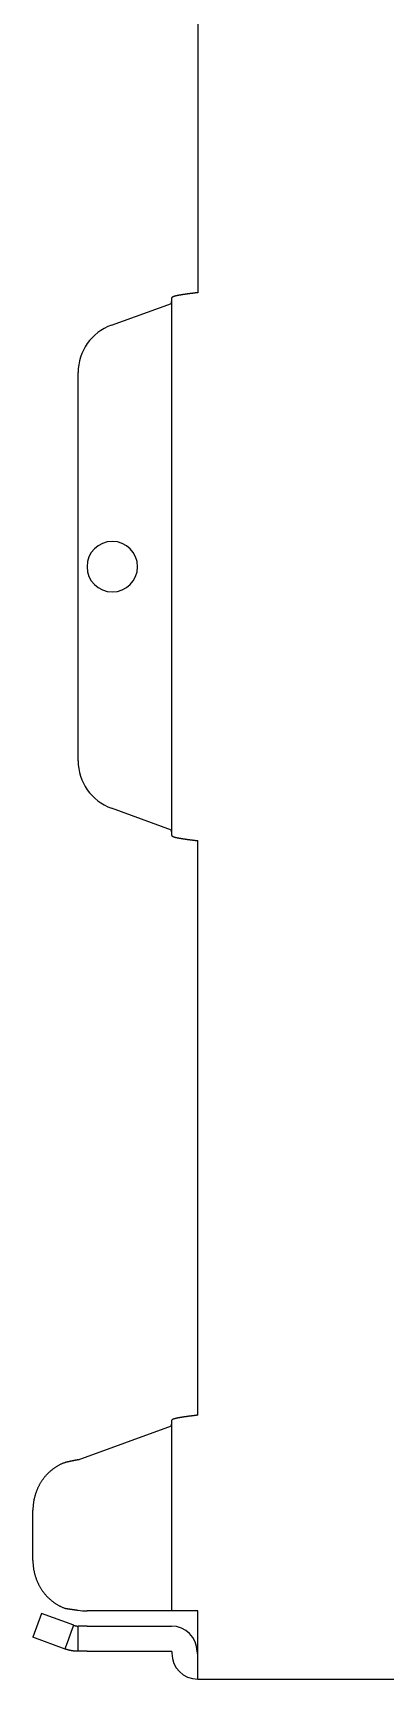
# Model space of a CAD drawing. Extents: x -21 to 172, y 0 to 218.
# Drawn here: x 44.2 to 58.1, y 85.3 to 150.4 of the extents above; entities that cross this region are included whole.
import ezdxf

# ---------------------------------------------------------------- set-up
doc = ezdxf.new("R2010")
doc.units = 0
doc.header["$LTSCALE"] = 25.4
doc.linetypes.add('KÖRPER', pattern=[0])
doc.layers.add('2D_ANSICHT_2_DRAWING_2', color=7, linetype='KÖRPER')

msp = doc.modelspace()

# ---------------------------------------------------------------- linework, layer by layer
at = {"layer": '2D_ANSICHT_2_DRAWING_2', "color": 5, "linetype": 'KÖRPER'}
for p, q in [((50.729, 162.506), (50.729, 140.156)), ((47.314, 138.87), (49.689, 139.734)), ((49.709, 118.656), (49.709, 139.956)), ((45.998, 121.622), (45.998, 136.991)), ((49.689, 118.878), (47.314, 119.743)), ((50.729, 95.706), (50.729, 118.456)), ((45.993, 93.939), (49.689, 95.284)), ((49.709, 87.953), (49.709, 95.506)), ((45.443, 93.819), (45.48, 93.834)), ((44.207, 89.953), (44.207, 91.94)), ((44.549, 87.85), (44.207, 86.91)), ((45.822, 87.386), (44.549, 87.85)), ((46.348, 87.356), (45.993, 87.356)), ((49.689, 87.953), (46.348, 87.953)), ((46.348, 87.356), (49.689, 87.356)), ((49.709, 87.953), (49.689, 87.953)), ((50.729, 87.953), (49.709, 87.953)), ((50.729, 86.756), (50.729, 87.953)), ((45.48, 86.447), (44.207, 86.91)), ((50.729, 85.256), (50.729, 86.756)), ((46.348, 86.356), (45.993, 86.356)), ((46.348, 86.356), (49.689, 86.356)), ((49.709, 86.336), (49.709, 86.276)), ((50.709, 86.336), (50.709, 86.276)), ((50.729, 85.256), (170.908, 85.256))]:
    msp.add_line(p, q, dxfattribs=at)
for points in [[(50.729, 140.156), (50.718, 140.155), (50.707, 140.154), (50.696, 140.152), (50.685, 140.151), (50.675, 140.15), (50.664, 140.148), (50.653, 140.147), (50.642, 140.145), (50.631, 140.144), (50.62, 140.143), (50.609, 140.141), (50.599, 140.14), (50.588, 140.139), (50.577, 140.137), (50.566, 140.136), (50.555, 140.135), (50.544, 140.133), (50.533, 140.132), (50.523, 140.13), (50.512, 140.129), (50.501, 140.128), (50.49, 140.126), (50.479, 140.125), (50.468, 140.123), (50.458, 140.122), (50.447, 140.121), (50.436, 140.119), (50.425, 140.118), (50.414, 140.116), (50.403, 140.115), (50.392, 140.114), (50.382, 140.112), (50.371, 140.111), (50.36, 140.109), (50.349, 140.108), (50.338, 140.106), (50.327, 140.105), (50.316, 140.103), (50.306, 140.102), (50.295, 140.1), (50.284, 140.099), (50.273, 140.097), (50.262, 140.096), (50.251, 140.094), (50.241, 140.093), (50.23, 140.091), (50.219, 140.09), (50.208, 140.088), (50.197, 140.086), (50.186, 140.085), (50.176, 140.083), (50.165, 140.082), (50.154, 140.08), (50.143, 140.078), (50.132, 140.077), (50.122, 140.075), (50.111, 140.073), (50.1, 140.072), (50.089, 140.07), (50.078, 140.068), (50.068, 140.066), (50.057, 140.065), (50.046, 140.063), (50.035, 140.061), (50.024, 140.059), (50.014, 140.057), (50.003, 140.055), (49.992, 140.053), (49.981, 140.052), (49.97, 140.05), (49.96, 140.047), (49.949, 140.045), (49.938, 140.043), (49.928, 140.041), (49.917, 140.039), (49.906, 140.037), (49.895, 140.034), (49.885, 140.032), (49.874, 140.03), (49.863, 140.027), (49.853, 140.025), (49.842, 140.022), (49.832, 140.019), (49.821, 140.016), (49.81, 140.013), (49.8, 140.01), (49.789, 140.007), (49.779, 140.004), (49.769, 140), (49.759, 139.996), (49.749, 139.992), (49.739, 139.988), (49.729, 139.982), (49.72, 139.975), (49.712, 139.966), (49.709, 139.956)], [(49.689, 139.734), (49.689, 139.738), (49.69, 139.741), (49.691, 139.745), (49.691, 139.748), (49.692, 139.752), (49.692, 139.756), (49.693, 139.759), (49.693, 139.763), (49.694, 139.766), (49.694, 139.77), (49.695, 139.773), (49.695, 139.777), (49.696, 139.78), (49.697, 139.784), (49.697, 139.788), (49.698, 139.791), (49.698, 139.795), (49.699, 139.798), (49.699, 139.802), (49.7, 139.805), (49.7, 139.809), (49.7, 139.813), (49.701, 139.816), (49.701, 139.82), (49.702, 139.823), (49.702, 139.827), (49.703, 139.83), (49.703, 139.834), (49.703, 139.838), (49.704, 139.841), (49.704, 139.845), (49.704, 139.848), (49.705, 139.852), (49.705, 139.855), (49.706, 139.859), (49.706, 139.863), (49.706, 139.866), (49.706, 139.87), (49.707, 139.873), (49.707, 139.877), (49.707, 139.881), (49.707, 139.884), (49.708, 139.888), (49.708, 139.891), (49.708, 139.895), (49.708, 139.898), (49.708, 139.902), (49.708, 139.906), (49.708, 139.909), (49.709, 139.913), (49.709, 139.916), (49.709, 139.92), (49.709, 139.924), (49.709, 139.927), (49.709, 139.931), (49.709, 139.934)], [(49.709, 118.678), (49.709, 118.682), (49.709, 118.685), (49.709, 118.689), (49.709, 118.693), (49.709, 118.696), (49.709, 118.7), (49.708, 118.703), (49.708, 118.707), (49.708, 118.711), (49.708, 118.714), (49.708, 118.718), (49.708, 118.721), (49.708, 118.725), (49.707, 118.729), (49.707, 118.732), (49.707, 118.736), (49.707, 118.739), (49.706, 118.743), (49.706, 118.747), (49.706, 118.75), (49.706, 118.754), (49.705, 118.757), (49.705, 118.761), (49.704, 118.764), (49.704, 118.768), (49.704, 118.772), (49.703, 118.775), (49.703, 118.779), (49.703, 118.782), (49.702, 118.786), (49.702, 118.789), (49.701, 118.793), (49.701, 118.797), (49.7, 118.8), (49.7, 118.804), (49.7, 118.807), (49.699, 118.811), (49.699, 118.814), (49.698, 118.818), (49.698, 118.822), (49.697, 118.825), (49.697, 118.829), (49.696, 118.832), (49.695, 118.836), (49.695, 118.839), (49.694, 118.843), (49.694, 118.846), (49.693, 118.85), (49.693, 118.854), (49.692, 118.857), (49.692, 118.861), (49.691, 118.864), (49.691, 118.868), (49.69, 118.871), (49.689, 118.875), (49.689, 118.878)], [(49.709, 118.656), (49.712, 118.646), (49.72, 118.638), (49.729, 118.631), (49.739, 118.625), (49.749, 118.621), (49.759, 118.617), (49.769, 118.613), (49.779, 118.609), (49.789, 118.606), (49.8, 118.602), (49.81, 118.599), (49.821, 118.596), (49.832, 118.593), (49.842, 118.591), (49.853, 118.588), (49.863, 118.585), (49.874, 118.583), (49.885, 118.58), (49.895, 118.578), (49.906, 118.576), (49.917, 118.574), (49.928, 118.571), (49.938, 118.569), (49.949, 118.567), (49.96, 118.565), (49.97, 118.563), (49.981, 118.561), (49.992, 118.559), (50.003, 118.557), (50.014, 118.555), (50.024, 118.553), (50.035, 118.552), (50.046, 118.55), (50.057, 118.548), (50.068, 118.546), (50.078, 118.544), (50.089, 118.543), (50.1, 118.541), (50.111, 118.539), (50.122, 118.538), (50.132, 118.536), (50.143, 118.534), (50.154, 118.533), (50.165, 118.531), (50.176, 118.529), (50.186, 118.528), (50.197, 118.526), (50.208, 118.525), (50.219, 118.523), (50.23, 118.521), (50.241, 118.52), (50.251, 118.518), (50.262, 118.517), (50.273, 118.515), (50.284, 118.514), (50.295, 118.512), (50.306, 118.511), (50.316, 118.509), (50.327, 118.508), (50.338, 118.506), (50.349, 118.505), (50.36, 118.503), (50.371, 118.502), (50.382, 118.501), (50.392, 118.499), (50.403, 118.498), (50.414, 118.496), (50.425, 118.495), (50.436, 118.493), (50.447, 118.492), (50.458, 118.491), (50.468, 118.489), (50.479, 118.488), (50.49, 118.486), (50.501, 118.485), (50.512, 118.484), (50.523, 118.482), (50.533, 118.481), (50.544, 118.48), (50.555, 118.478), (50.566, 118.477), (50.577, 118.475), (50.588, 118.474), (50.599, 118.473), (50.609, 118.471), (50.62, 118.47), (50.631, 118.469), (50.642, 118.467), (50.653, 118.466), (50.664, 118.464), (50.675, 118.463), (50.685, 118.462), (50.696, 118.46), (50.707, 118.459), (50.718, 118.458), (50.729, 118.456)], [(49.689, 95.284), (49.689, 95.288), (49.69, 95.291), (49.691, 95.295), (49.691, 95.298), (49.692, 95.302), (49.692, 95.306), (49.693, 95.309), (49.693, 95.313), (49.694, 95.316), (49.694, 95.32), (49.695, 95.323), (49.695, 95.327), (49.696, 95.33), (49.697, 95.334), (49.697, 95.338), (49.698, 95.341), (49.698, 95.345), (49.699, 95.348), (49.699, 95.352), (49.7, 95.355), (49.7, 95.359), (49.7, 95.363), (49.701, 95.366), (49.701, 95.37), (49.702, 95.373), (49.702, 95.377), (49.703, 95.38), (49.703, 95.384), (49.703, 95.388), (49.704, 95.391), (49.704, 95.395), (49.704, 95.398), (49.705, 95.402), (49.705, 95.405), (49.706, 95.409), (49.706, 95.413), (49.706, 95.416), (49.706, 95.42), (49.707, 95.423), (49.707, 95.427), (49.707, 95.431), (49.707, 95.434), (49.708, 95.438), (49.708, 95.441), (49.708, 95.445), (49.708, 95.448), (49.708, 95.452), (49.708, 95.456), (49.708, 95.459), (49.709, 95.463), (49.709, 95.466), (49.709, 95.47), (49.709, 95.474), (49.709, 95.477), (49.709, 95.481), (49.709, 95.484)], [(50.729, 95.706), (50.718, 95.705), (50.707, 95.704), (50.696, 95.702), (50.685, 95.701), (50.675, 95.7), (50.664, 95.698), (50.653, 95.697), (50.642, 95.695), (50.631, 95.694), (50.62, 95.693), (50.609, 95.691), (50.599, 95.69), (50.588, 95.689), (50.577, 95.687), (50.566, 95.686), (50.555, 95.685), (50.544, 95.683), (50.533, 95.682), (50.523, 95.68), (50.512, 95.679), (50.501, 95.678), (50.49, 95.676), (50.479, 95.675), (50.468, 95.673), (50.458, 95.672), (50.447, 95.671), (50.436, 95.669), (50.425, 95.668), (50.414, 95.666), (50.403, 95.665), (50.392, 95.664), (50.382, 95.662), (50.371, 95.661), (50.36, 95.659), (50.349, 95.658), (50.338, 95.656), (50.327, 95.655), (50.316, 95.653), (50.306, 95.652), (50.295, 95.65), (50.284, 95.649), (50.273, 95.647), (50.262, 95.646), (50.251, 95.644), (50.241, 95.643), (50.23, 95.641), (50.219, 95.64), (50.208, 95.638), (50.197, 95.636), (50.186, 95.635), (50.176, 95.633), (50.165, 95.632), (50.154, 95.63), (50.143, 95.628), (50.132, 95.627), (50.122, 95.625), (50.111, 95.623), (50.1, 95.622), (50.089, 95.62), (50.078, 95.618), (50.068, 95.616), (50.057, 95.615), (50.046, 95.613), (50.035, 95.611), (50.024, 95.609), (50.014, 95.607), (50.003, 95.605), (49.992, 95.603), (49.981, 95.602), (49.97, 95.6), (49.96, 95.597), (49.949, 95.595), (49.938, 95.593), (49.928, 95.591), (49.917, 95.589), (49.906, 95.587), (49.895, 95.584), (49.885, 95.582), (49.874, 95.58), (49.863, 95.577), (49.853, 95.575), (49.842, 95.572), (49.832, 95.569), (49.821, 95.566), (49.81, 95.563), (49.8, 95.56), (49.789, 95.557), (49.779, 95.554), (49.769, 95.55), (49.759, 95.546), (49.749, 95.542), (49.739, 95.538), (49.729, 95.532), (49.72, 95.525), (49.712, 95.516), (49.709, 95.506)], [(45.993, 93.939), (45.988, 93.938), (45.983, 93.937), (45.977, 93.936), (45.972, 93.935), (45.967, 93.934), (45.961, 93.933), (45.956, 93.932), (45.951, 93.931), (45.945, 93.93), (45.94, 93.928), (45.934, 93.927), (45.929, 93.926), (45.924, 93.925), (45.918, 93.924), (45.913, 93.923), (45.908, 93.922), (45.902, 93.921), (45.897, 93.92), (45.892, 93.919), (45.886, 93.918), (45.881, 93.917), (45.876, 93.915), (45.87, 93.914), (45.865, 93.913), (45.86, 93.912), (45.854, 93.911), (45.849, 93.91), (45.844, 93.909), (45.838, 93.908), (45.833, 93.907), (45.828, 93.906), (45.822, 93.905), (45.817, 93.904), (45.812, 93.902), (45.806, 93.901), (45.801, 93.9), (45.795, 93.899), (45.79, 93.898), (45.785, 93.897), (45.779, 93.896), (45.774, 93.895), (45.769, 93.894), (45.763, 93.893), (45.758, 93.892), (45.753, 93.891), (45.747, 93.889), (45.742, 93.888), (45.737, 93.887), (45.731, 93.886), (45.726, 93.885), (45.721, 93.884), (45.715, 93.883), (45.71, 93.882), (45.705, 93.881), (45.699, 93.88), (45.694, 93.878), (45.689, 93.877), (45.683, 93.876), (45.678, 93.875), (45.673, 93.874), (45.667, 93.873), (45.662, 93.872), (45.656, 93.871), (45.651, 93.87), (45.646, 93.869), (45.64, 93.867), (45.635, 93.866), (45.63, 93.865), (45.624, 93.864), (45.619, 93.863), (45.614, 93.862), (45.608, 93.861), (45.603, 93.86), (45.598, 93.859), (45.592, 93.857), (45.587, 93.856), (45.582, 93.855), (45.576, 93.854), (45.571, 93.853), (45.566, 93.852), (45.56, 93.851), (45.555, 93.85), (45.55, 93.848), (45.544, 93.847), (45.539, 93.846), (45.534, 93.845), (45.528, 93.844), (45.523, 93.843), (45.518, 93.842), (45.512, 93.841), (45.507, 93.839), (45.502, 93.838), (45.496, 93.837), (45.491, 93.836), (45.486, 93.835), (45.48, 93.834)], [(45.443, 93.819), (45.42, 93.81), (45.397, 93.801), (45.374, 93.791), (45.352, 93.781), (45.329, 93.771), (45.307, 93.76), (45.284, 93.749), (45.262, 93.738), (45.24, 93.726), (45.218, 93.714), (45.197, 93.702), (45.175, 93.689), (45.154, 93.676), (45.132, 93.663), (45.111, 93.65), (45.091, 93.636), (45.07, 93.622), (45.05, 93.608), (45.029, 93.594), (45.009, 93.579), (44.989, 93.564), (44.97, 93.549), (44.95, 93.533), (44.931, 93.518), (44.912, 93.502), (44.893, 93.485), (44.874, 93.469), (44.856, 93.452), (44.838, 93.435), (44.82, 93.418), (44.802, 93.4), (44.785, 93.383), (44.767, 93.365), (44.75, 93.347), (44.733, 93.328), (44.717, 93.31), (44.7, 93.291), (44.684, 93.272), (44.668, 93.253), (44.653, 93.233), (44.637, 93.214), (44.622, 93.194), (44.607, 93.174), (44.593, 93.154), (44.578, 93.134), (44.564, 93.113), (44.55, 93.093), (44.537, 93.072), (44.523, 93.051), (44.51, 93.03), (44.497, 93.008), (44.485, 92.987), (44.472, 92.965), (44.46, 92.943), (44.449, 92.921), (44.437, 92.899), (44.426, 92.877), (44.415, 92.855), (44.404, 92.832), (44.394, 92.81), (44.384, 92.787), (44.374, 92.764), (44.364, 92.741), (44.355, 92.718), (44.346, 92.695), (44.337, 92.672), (44.329, 92.648), (44.32, 92.625), (44.312, 92.601), (44.305, 92.577), (44.297, 92.554), (44.29, 92.53), (44.284, 92.506), (44.277, 92.482), (44.271, 92.458), (44.265, 92.433), (44.259, 92.409), (44.254, 92.385), (44.249, 92.361), (44.244, 92.336), (44.24, 92.312), (44.235, 92.287), (44.231, 92.262), (44.228, 92.238), (44.224, 92.213), (44.221, 92.188), (44.219, 92.164), (44.216, 92.139), (44.214, 92.114), (44.212, 92.089), (44.211, 92.064), (44.209, 92.04), (44.208, 92.015), (44.207, 91.99), (44.207, 91.965), (44.207, 91.94)], [(44.207, 89.953), (44.207, 89.927), (44.207, 89.902), (44.208, 89.877), (44.209, 89.851), (44.211, 89.826), (44.212, 89.801), (44.214, 89.776), (44.217, 89.75), (44.219, 89.725), (44.222, 89.7), (44.225, 89.675), (44.229, 89.65), (44.232, 89.625), (44.236, 89.6), (44.241, 89.575), (44.245, 89.55), (44.25, 89.525), (44.256, 89.501), (44.261, 89.476), (44.267, 89.451), (44.273, 89.427), (44.279, 89.402), (44.286, 89.378), (44.293, 89.354), (44.3, 89.329), (44.308, 89.305), (44.316, 89.281), (44.324, 89.257), (44.333, 89.233), (44.341, 89.21), (44.35, 89.186), (44.36, 89.162), (44.369, 89.139), (44.379, 89.116), (44.389, 89.093), (44.4, 89.07), (44.411, 89.047), (44.422, 89.024), (44.433, 89.001), (44.445, 88.979), (44.457, 88.956), (44.469, 88.934), (44.481, 88.912), (44.494, 88.89), (44.507, 88.869), (44.52, 88.847), (44.534, 88.826), (44.547, 88.804), (44.561, 88.783), (44.576, 88.763), (44.59, 88.742), (44.605, 88.721), (44.62, 88.701), (44.636, 88.681), (44.651, 88.661), (44.667, 88.641), (44.683, 88.622), (44.7, 88.603), (44.716, 88.584), (44.733, 88.565), (44.75, 88.546), (44.768, 88.528), (44.785, 88.509), (44.803, 88.491), (44.821, 88.474), (44.839, 88.456), (44.858, 88.439), (44.877, 88.422), (44.896, 88.405), (44.915, 88.389), (44.934, 88.372), (44.954, 88.356), (44.974, 88.341), (44.994, 88.325), (45.014, 88.31), (45.034, 88.295), (45.055, 88.281), (45.076, 88.266), (45.097, 88.252), (45.118, 88.238), (45.139, 88.225), (45.161, 88.212), (45.183, 88.199), (45.205, 88.186), (45.227, 88.174), (45.249, 88.162), (45.272, 88.15), (45.294, 88.139), (45.317, 88.128), (45.34, 88.117), (45.363, 88.107), (45.386, 88.097), (45.41, 88.087), (45.433, 88.077), (45.457, 88.068), (45.48, 88.059)], [(45.48, 88.059), (45.486, 88.059), (45.491, 88.058), (45.496, 88.057), (45.502, 88.056), (45.507, 88.055), (45.512, 88.055), (45.518, 88.054), (45.523, 88.053), (45.528, 88.052), (45.534, 88.051), (45.539, 88.05), (45.544, 88.05), (45.55, 88.049), (45.555, 88.048), (45.56, 88.047), (45.566, 88.046), (45.571, 88.046), (45.576, 88.045), (45.582, 88.044), (45.587, 88.043), (45.592, 88.043), (45.598, 88.042), (45.603, 88.041), (45.608, 88.04), (45.614, 88.039), (45.619, 88.039), (45.625, 88.038), (45.63, 88.037), (45.635, 88.036), (45.641, 88.035), (45.646, 88.035), (45.651, 88.034), (45.657, 88.033), (45.662, 88.032), (45.667, 88.031), (45.673, 88.031), (45.678, 88.03), (45.683, 88.029), (45.689, 88.028), (45.694, 88.028), (45.699, 88.027), (45.705, 88.026), (45.71, 88.025), (45.715, 88.024), (45.721, 88.024), (45.726, 88.023), (45.731, 88.022), (45.737, 88.021), (45.742, 88.021), (45.747, 88.02), (45.753, 88.019), (45.758, 88.018), (45.763, 88.017), (45.769, 88.017), (45.774, 88.016), (45.779, 88.015), (45.785, 88.014), (45.79, 88.014), (45.796, 88.013), (45.801, 88.012), (45.806, 88.011), (45.812, 88.01), (45.817, 88.01), (45.822, 88.009), (45.828, 88.008), (45.833, 88.007), (45.838, 88.007), (45.844, 88.006), (45.849, 88.005), (45.854, 88.004), (45.86, 88.004), (45.865, 88.003), (45.87, 88.002), (45.876, 88.001), (45.881, 88), (45.886, 88), (45.892, 87.999), (45.897, 87.998), (45.902, 87.997), (45.908, 87.997), (45.913, 87.996), (45.918, 87.995), (45.924, 87.994), (45.929, 87.994), (45.935, 87.993), (45.94, 87.992), (45.945, 87.991), (45.951, 87.99), (45.956, 87.99), (45.961, 87.989), (45.967, 87.988), (45.972, 87.987), (45.977, 87.987), (45.983, 87.986), (45.988, 87.985), (45.993, 87.984)], [(45.822, 87.386), (45.825, 87.385), (45.828, 87.384), (45.831, 87.383), (45.834, 87.382), (45.837, 87.381), (45.84, 87.38), (45.843, 87.38), (45.846, 87.379), (45.849, 87.378), (45.852, 87.377), (45.855, 87.376), (45.858, 87.375), (45.861, 87.374), (45.864, 87.373), (45.867, 87.373), (45.87, 87.372), (45.873, 87.371), (45.876, 87.37), (45.879, 87.37), (45.882, 87.369), (45.885, 87.368), (45.888, 87.368), (45.891, 87.367), (45.894, 87.366), (45.897, 87.366), (45.9, 87.365), (45.903, 87.365), (45.907, 87.364), (45.91, 87.363), (45.913, 87.363), (45.916, 87.362), (45.919, 87.362), (45.922, 87.361), (45.925, 87.361), (45.928, 87.361), (45.931, 87.36), (45.934, 87.36), (45.937, 87.359), (45.94, 87.359), (45.944, 87.359), (45.947, 87.358), (45.95, 87.358), (45.953, 87.358), (45.956, 87.358), (45.959, 87.357), (45.962, 87.357), (45.965, 87.357), (45.968, 87.357), (45.972, 87.357), (45.975, 87.357), (45.978, 87.357), (45.981, 87.357), (45.984, 87.357), (45.987, 87.356), (45.99, 87.356), (45.993, 87.356)], [(45.993, 86.356), (45.988, 86.356), (45.982, 86.356), (45.977, 86.356), (45.972, 86.356), (45.966, 86.357), (45.961, 86.357), (45.955, 86.357), (45.95, 86.357), (45.944, 86.357), (45.939, 86.357), (45.933, 86.358), (45.928, 86.358), (45.922, 86.358), (45.917, 86.358), (45.912, 86.359), (45.906, 86.359), (45.901, 86.359), (45.895, 86.36), (45.89, 86.36), (45.884, 86.36), (45.879, 86.361), (45.873, 86.361), (45.868, 86.362), (45.863, 86.362), (45.857, 86.363), (45.852, 86.363), (45.846, 86.364), (45.841, 86.364), (45.835, 86.365), (45.83, 86.365), (45.825, 86.366), (45.819, 86.367), (45.814, 86.367), (45.808, 86.368), (45.803, 86.369), (45.798, 86.369), (45.792, 86.37), (45.787, 86.371), (45.781, 86.371), (45.776, 86.372), (45.771, 86.373), (45.765, 86.374), (45.76, 86.375), (45.754, 86.376), (45.749, 86.376), (45.744, 86.377), (45.738, 86.378), (45.733, 86.379), (45.727, 86.38), (45.722, 86.381), (45.717, 86.382), (45.711, 86.383), (45.706, 86.384), (45.701, 86.385), (45.695, 86.386), (45.69, 86.387), (45.685, 86.388), (45.679, 86.39), (45.674, 86.391), (45.669, 86.392), (45.663, 86.393), (45.658, 86.394), (45.653, 86.396), (45.647, 86.397), (45.642, 86.398), (45.637, 86.399), (45.632, 86.401), (45.626, 86.402), (45.621, 86.403), (45.616, 86.405), (45.61, 86.406), (45.605, 86.407), (45.6, 86.409), (45.595, 86.41), (45.589, 86.412), (45.584, 86.413), (45.579, 86.415), (45.574, 86.416), (45.568, 86.418), (45.563, 86.419), (45.558, 86.421), (45.553, 86.423), (45.547, 86.424), (45.542, 86.426), (45.537, 86.427), (45.532, 86.429), (45.527, 86.431), (45.522, 86.432), (45.516, 86.434), (45.511, 86.436), (45.506, 86.438), (45.501, 86.439), (45.496, 86.441), (45.491, 86.443), (45.485, 86.445), (45.48, 86.447)]]:
    msp.add_lwpolyline(points, dxfattribs=at)
for points in [[(45.48, 86.447, 0), (45.484, 86.457, 0), (45.487, 86.466, 0), (45.491, 86.476, 0), (45.495, 86.486, 0), (45.498, 86.496, 0), (45.502, 86.506, 0), (45.505, 86.515, 0), (45.509, 86.525, 0), (45.512, 86.535, 0), (45.516, 86.545, 0), (45.519, 86.554, 0), (45.523, 86.564, 0), (45.527, 86.574, 0), (45.53, 86.584, 0), (45.534, 86.594, 0), (45.537, 86.603, 0), (45.541, 86.613, 0), (45.544, 86.623, 0), (45.548, 86.633, 0), (45.552, 86.643, 0), (45.555, 86.652, 0), (45.559, 86.662, 0), (45.562, 86.672, 0), (45.566, 86.682, 0), (45.569, 86.692, 0), (45.573, 86.701, 0), (45.576, 86.711, 0), (45.58, 86.721, 0), (45.584, 86.731, 0), (45.587, 86.74, 0), (45.591, 86.75, 0), (45.594, 86.76, 0), (45.598, 86.77, 0), (45.601, 86.78, 0), (45.605, 86.789, 0), (45.609, 86.799, 0), (45.612, 86.809, 0), (45.616, 86.819, 0), (45.619, 86.829, 0), (45.623, 86.838, 0), (45.626, 86.848, 0), (45.63, 86.858, 0), (45.633, 86.868, 0), (45.637, 86.877, 0), (45.641, 86.887, 0), (45.644, 86.897, 0), (45.648, 86.907, 0), (45.651, 86.917, 0), (45.655, 86.926, 0), (45.658, 86.936, 0), (45.662, 86.946, 0), (45.666, 86.956, 0), (45.669, 86.966, 0), (45.673, 86.975, 0), (45.676, 86.985, 0), (45.68, 86.995, 0), (45.683, 87.005, 0), (45.687, 87.015, 0), (45.691, 87.024, 0), (45.694, 87.034, 0), (45.698, 87.044, 0), (45.701, 87.054, 0), (45.705, 87.063, 0), (45.708, 87.073, 0), (45.712, 87.083, 0), (45.715, 87.093, 0), (45.719, 87.103, 0), (45.723, 87.112, 0), (45.726, 87.122, 0), (45.73, 87.132, 0), (45.733, 87.142, 0), (45.737, 87.152, 0), (45.74, 87.161, 0), (45.744, 87.171, 0), (45.748, 87.181, 0), (45.751, 87.191, 0), (45.755, 87.201, 0), (45.758, 87.21, 0), (45.762, 87.22, 0), (45.765, 87.23, 0), (45.769, 87.24, 0), (45.772, 87.249, 0), (45.776, 87.259, 0), (45.78, 87.269, 0), (45.783, 87.279, 0), (45.787, 87.289, 0), (45.79, 87.298, 0), (45.794, 87.308, 0), (45.797, 87.318, 0), (45.801, 87.328, 0), (45.805, 87.338, 0), (45.808, 87.347, 0), (45.812, 87.357, 0), (45.815, 87.367, 0), (45.819, 87.377, 0), (45.822, 87.386, 0)], [(45.993, 86.356, 0), (45.993, 86.367, 0), (45.993, 86.377, 0), (45.993, 86.388, 0), (45.993, 86.398, 0), (45.993, 86.408, 0), (45.993, 86.419, 0), (45.993, 86.429, 0), (45.993, 86.44, 0), (45.993, 86.45, 0), (45.993, 86.46, 0), (45.993, 86.471, 0), (45.993, 86.481, 0), (45.993, 86.492, 0), (45.993, 86.502, 0), (45.993, 86.513, 0), (45.993, 86.523, 0), (45.993, 86.533, 0), (45.993, 86.544, 0), (45.993, 86.554, 0), (45.993, 86.565, 0), (45.993, 86.575, 0), (45.993, 86.585, 0), (45.993, 86.596, 0), (45.993, 86.606, 0), (45.993, 86.617, 0), (45.993, 86.627, 0), (45.993, 86.638, 0), (45.993, 86.648, 0), (45.993, 86.658, 0), (45.993, 86.669, 0), (45.993, 86.679, 0), (45.993, 86.69, 0), (45.993, 86.7, 0), (45.993, 86.71, 0), (45.993, 86.721, 0), (45.993, 86.731, 0), (45.993, 86.742, 0), (45.993, 86.752, 0), (45.993, 86.763, 0), (45.993, 86.773, 0), (45.993, 86.783, 0), (45.993, 86.794, 0), (45.993, 86.804, 0), (45.993, 86.815, 0), (45.993, 86.825, 0), (45.993, 86.835, 0), (45.993, 86.846, 0), (45.993, 86.856, 0), (45.993, 86.867, 0), (45.993, 86.877, 0), (45.993, 86.888, 0), (45.993, 86.898, 0), (45.993, 86.908, 0), (45.993, 86.919, 0), (45.993, 86.929, 0), (45.993, 86.94, 0), (45.993, 86.95, 0), (45.993, 86.96, 0), (45.993, 86.971, 0), (45.993, 86.981, 0), (45.993, 86.992, 0), (45.993, 87.002, 0), (45.993, 87.013, 0), (45.993, 87.023, 0), (45.993, 87.033, 0), (45.993, 87.044, 0), (45.993, 87.054, 0), (45.993, 87.065, 0), (45.993, 87.075, 0), (45.993, 87.085, 0), (45.993, 87.096, 0), (45.993, 87.106, 0), (45.993, 87.117, 0), (45.993, 87.127, 0), (45.993, 87.138, 0), (45.993, 87.148, 0), (45.993, 87.158, 0), (45.993, 87.169, 0), (45.993, 87.179, 0), (45.993, 87.19, 0), (45.993, 87.2, 0), (45.993, 87.21, 0), (45.993, 87.221, 0), (45.993, 87.231, 0), (45.993, 87.242, 0), (45.993, 87.252, 0), (45.993, 87.263, 0), (45.993, 87.273, 0), (45.993, 87.283, 0), (45.993, 87.294, 0), (45.993, 87.304, 0), (45.993, 87.315, 0), (45.993, 87.325, 0), (45.993, 87.335, 0), (45.993, 87.346, 0), (45.993, 87.356, 0)]]:
    msp.add_polyline3d(points, dxfattribs=at)
for centre, radius, start, end in [((47.998, 136.991), 2, 110, 180), ((47.348, 129.306), 1, 0, 180), ((47.348, 129.306), 1, 180, 0), ((47.998, 121.622), 2, 180, 250), ((46.348, 89.953), 2, 259.77182, 270), ((49.689, 86.336), 1.02, 0, 90), ((49.689, 86.336), 0.02, 0, 90), ((50.729, 86.276), 1.02, 180, 270), ((50.729, 86.276), 0.02, 180, 270)]:
    msp.add_arc(centre, radius, start, end, dxfattribs=at)

doc.saveas('drawing.dxf')
